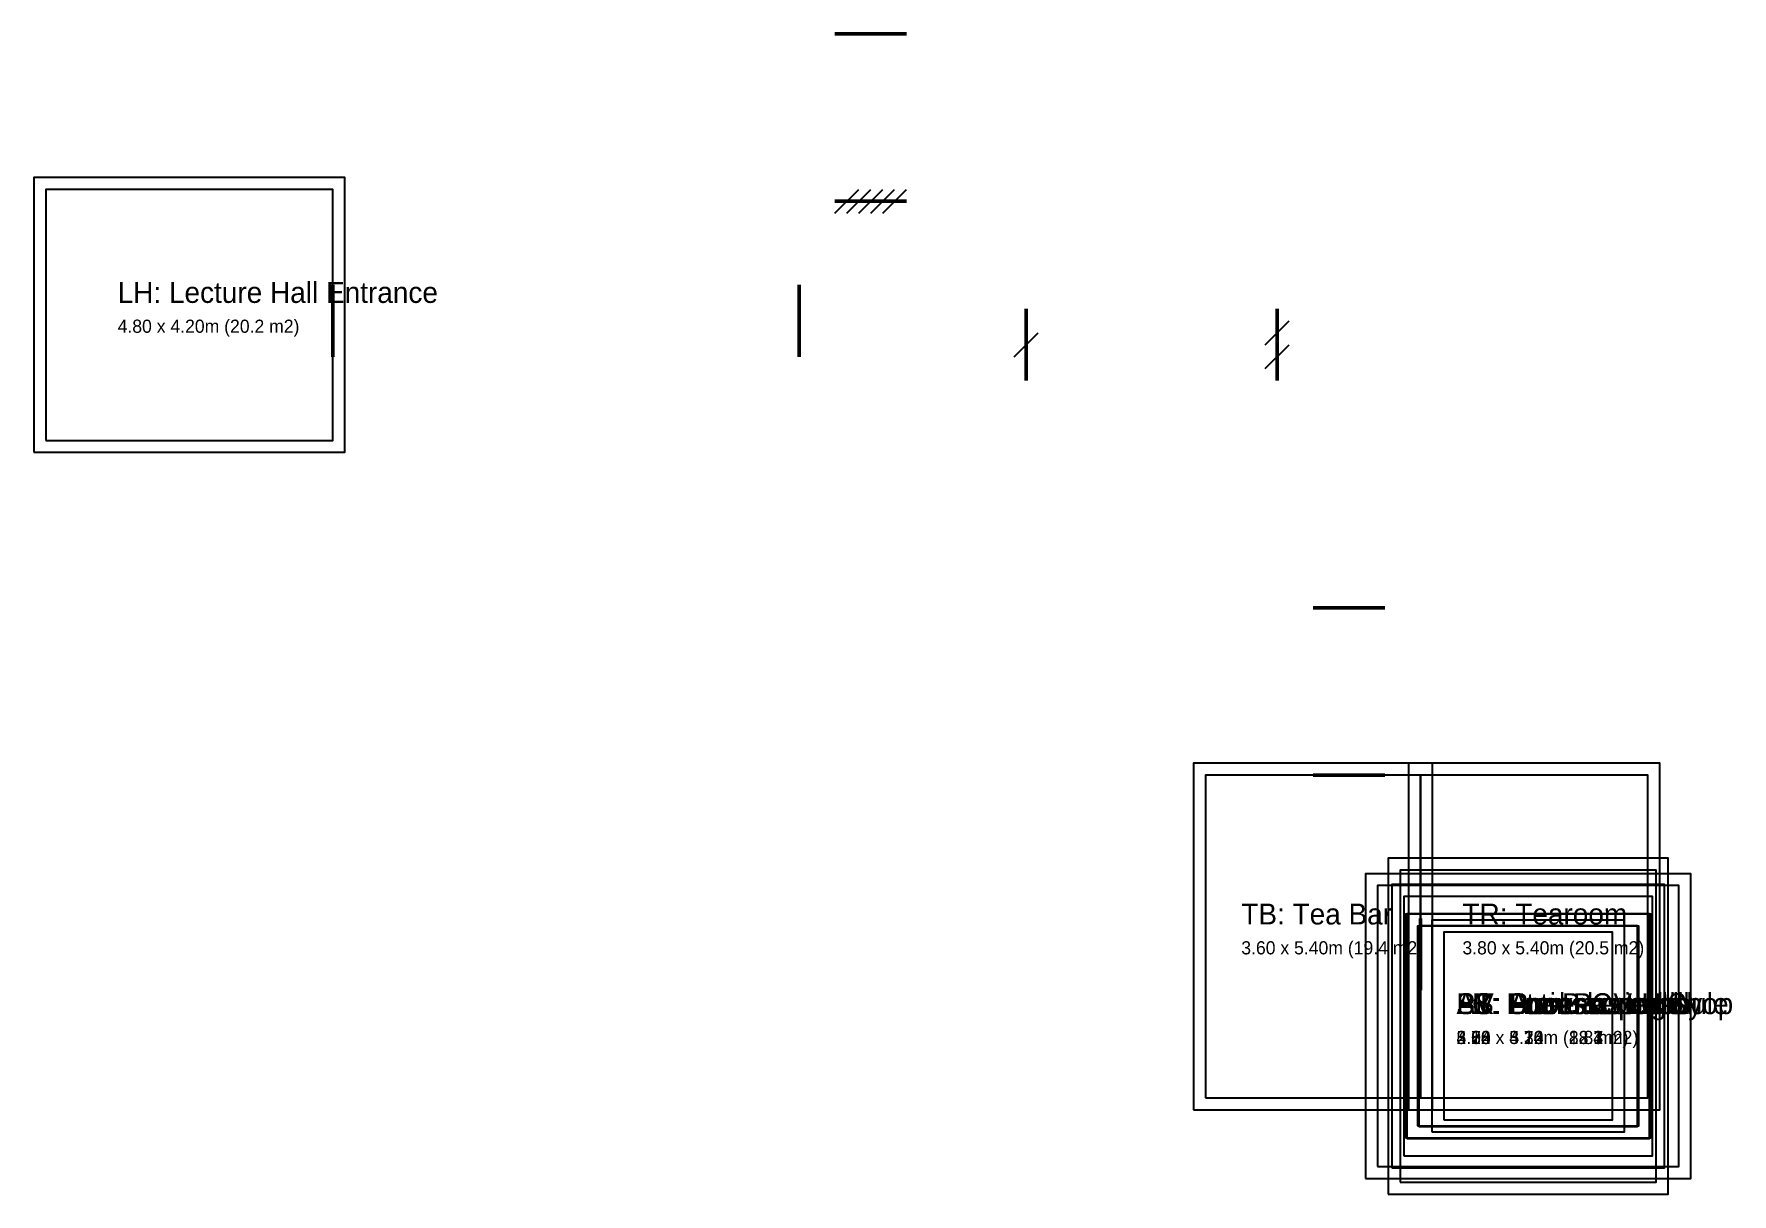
# Model space of a CAD drawing. Header units: metres. Extents: x -25 to 3.4, y -2.8 to 16.6.
import ezdxf

# ---------------------------------------------------------------- set-up
doc = ezdxf.new("R2010")
doc.units = ezdxf.units.M
for name, color, linetype in [('A-ANNO-DIMS', 4, 'Continuous'), ('A-ANNO-TEXT', 2, 'Continuous'), ('A-DOOR', 3, 'Continuous'), ('A-FLOR-STRS', 1, 'Continuous'), ('A-WALL-INNR', 7, 'Continuous'), ('A-WALL-OUTR', 8, 'Continuous')]:
    doc.layers.add(name, color=color, linetype=linetype)

msp = doc.modelspace()

# ---------------------------------------------------------------- linework, layer by layer
at = {"layer": 'A-DOOR', "lineweight": 50}
for p, q in [((-11.6, 16.6), (-10.4, 16.6)), ((-11.6, 13.8), (-10.4, 13.8)), ((-20, 11.2), (-20, 12.4)), ((-12.2, 11.2), (-12.2, 12.4)), ((-8.4, 10.8), (-8.4, 12)), ((-4.2, 10.8), (-4.2, 12)), ((-3.6, 7), (-2.4, 7)), ((-3.6, 4.2), (-2.4, 4.2)), ((-1.8, 0.6), (-1.8, 1.8))]:
    msp.add_line(p, q, dxfattribs=at)
at = {"layer": 'A-FLOR-STRS'}
for p, q in [((-11.6, 13.6), (-11.2, 14)), ((-11.4, 13.6), (-11, 14)), ((-11.2, 13.6), (-10.8, 14)), ((-11, 13.6), (-10.6, 14)), ((-10.8, 13.6), (-10.4, 14)), ((-4.4, 11.4), (-4, 11.8)), ((-8.6, 11.2), (-8.2, 11.6)), ((-4.4, 11), (-4, 11.4))]:
    msp.add_line(p, q, dxfattribs=at)
at = {"layer": 'A-WALL-INNR'}
for points in [[(-24.8, 9.8), (-20, 9.8), (-20, 14), (-24.8, 14), (-24.8, 9.8)], [(-5.4, -1.2), (-1.8, -1.2), (-1.8, 4.2), (-5.4, 4.2), (-5.4, -1.2)], [(-1.8, -1.2), (2, -1.2), (2, 4.2), (-1.8, 4.2), (-1.8, -1.2)], [(-2.14, -2.61), (2.14, -2.61), (2.14, 2.61), (-2.14, 2.61), (-2.14, -2.61)], [(-2.52, -2.35), (2.52, -2.35), (2.52, 2.35), (-2.52, 2.35), (-2.52, -2.35)], [(-2.08, -2.17), (2.08, -2.17), (2.08, 2.17), (-2.08, 2.17), (-2.08, -2.17)], [(-1.85, -1.67), (1.85, -1.67), (1.85, 1.67), (-1.85, 1.67), (-1.85, -1.67)], [(-1.83, -1.68), (1.83, -1.68), (1.83, 1.68), (-1.83, 1.68), (-1.83, -1.68)], [(-1.41, -1.57), (1.41, -1.57), (1.41, 1.57), (-1.41, 1.57), (-1.41, -1.57)]]:
    msp.add_lwpolyline(points, dxfattribs=at)
at = {"layer": 'A-WALL-OUTR'}
for points in [[(-25, 9.6), (-19.8, 9.6), (-19.8, 14.2), (-25, 14.2), (-25, 9.6)], [(-5.6, -1.4), (-1.6, -1.4), (-1.6, 4.4), (-5.6, 4.4), (-5.6, -1.4)], [(-2, -1.4), (2.2, -1.4), (2.2, 4.4), (-2, 4.4), (-2, -1.4)], [(-2.34, -2.81), (2.34, -2.81), (2.34, 2.81), (-2.34, 2.81), (-2.34, -2.81)], [(-2.72, -2.55), (2.72, -2.55), (2.72, 2.55), (-2.72, 2.55), (-2.72, -2.55)], [(-2.28, -2.37), (2.28, -2.37), (2.28, 2.37), (-2.28, 2.37), (-2.28, -2.37)], [(-2.05, -1.87), (2.05, -1.87), (2.05, 1.87), (-2.05, 1.87), (-2.05, -1.87)], [(-2.03, -1.88), (2.03, -1.88), (2.03, 1.88), (-2.03, 1.88), (-2.03, -1.88)], [(-1.61, -1.77), (1.61, -1.77), (1.61, 1.77), (-1.61, 1.77), (-1.61, -1.77)]]:
    msp.add_lwpolyline(points, dxfattribs=at)

# ---------------------------------------------------------------- texts
at = {"layer": 'A-ANNO-DIMS'}
for s, p in [('4.80 x 4.20m (20.2 m2)', (-23.6, 11.6)), ('3.60 x 5.40m (19.4 m2)', (-4.8, 1.2)), ('3.80 x 5.40m (20.5 m2)', (-1.1, 1.2)), ('4.16 x 4.34m (18.1 m2)', (-1.2, -0.3)), ('4.28 x 5.22m (22.3 m2)', (-1.2, -0.3)), ('3.66 x 3.36m (12.3 m2)', (-1.2, -0.3)), ('3.70 x 3.34m (12.4 m2)', (-1.2, -0.3)), ('5.04 x 4.70m (23.7 m2)', (-1.2, -0.3)), ('2.82 x 3.14m (8.8 m2)', (-1.2, -0.3))]:
    msp.add_text(s, height=0.22, dxfattribs=at).set_placement(p)
at = {"layer": 'A-ANNO-TEXT'}
for s, p in [('LH: Lecture Hall Entrance', (-23.6, 12.1)), ('TB: Tea Bar', (-4.8, 1.7)), ('TR: Tearoom', (-1.1, 1.7)), ('AS: Accessories Shop', (-1.2, 0.2)), ('ST: Stair Passage', (-1.2, 0.2)), ('PV: Pre-Bar Vestibule', (-1.2, 0.2)), ('LC: Lower Corridor', (-1.2, 0.2)), ('LB: Entrance Lobby', (-1.2, 0.2)), ('BK: Bookshop Hall', (-1.2, 0.2))]:
    msp.add_text(s, height=0.35, dxfattribs=at).set_placement(p)

doc.saveas('drawing.dxf')
